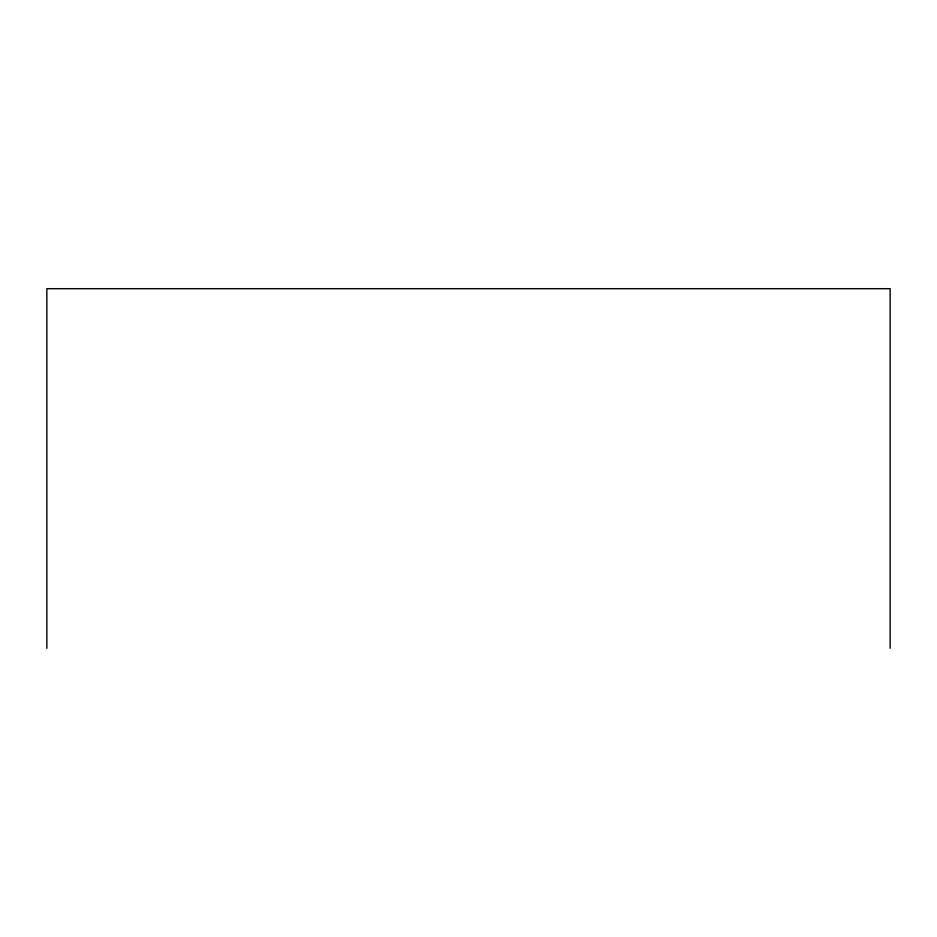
<?xml version="1.0" encoding="UTF-8"?>
<svg xmlns="http://www.w3.org/2000/svg" width="937" height="937" viewBox="0 0 937 937"><rect width="100%" height="100%" fill="white"/><g stroke="black" fill="none" stroke-linecap="round" stroke-linejoin="round"><path stroke-width="1.41" d="M890.15 648.31L890.15 288.69L46.85 288.69L46.85 648.31"/></g></svg>
